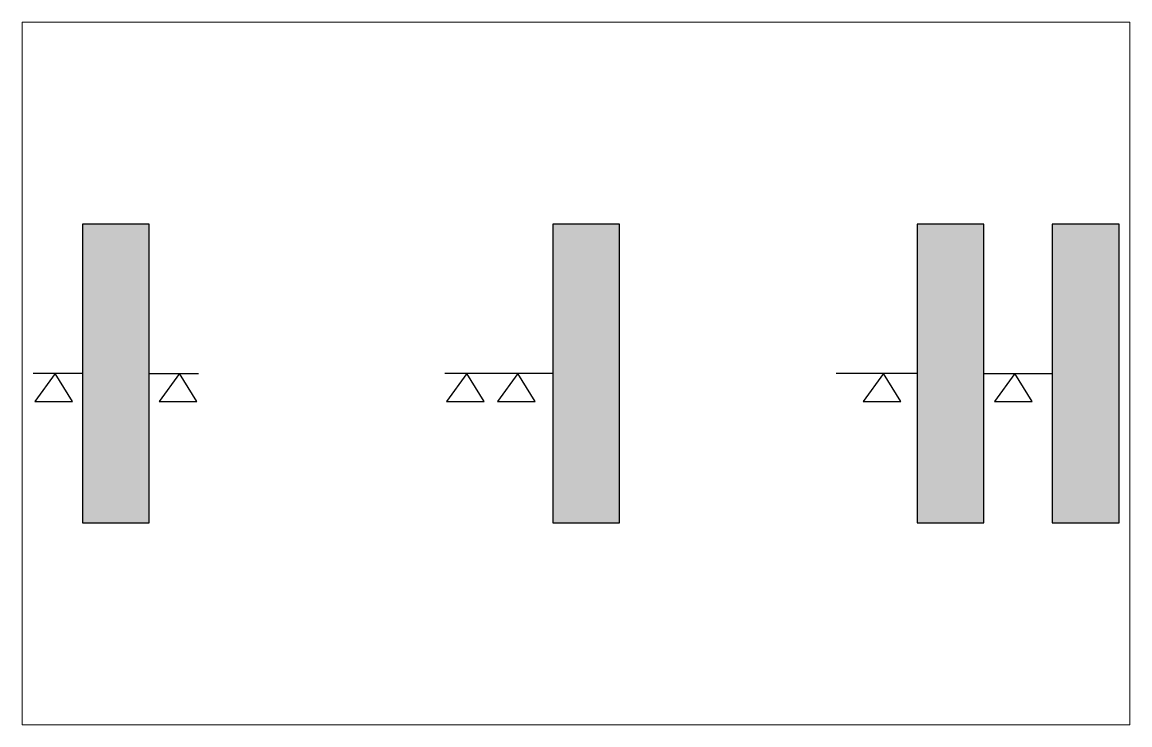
# Paper-space layout 'Sheet1' of a CAD drawing. Header units: millimetres. Extents: x 40 to 364, y 26 to 231.
# The model-space entities are those that its viewports show. They can reach past a viewport. Long polylines and large blocks are cut down to what shows.
import ezdxf

# ---------------------------------------------------------------- set-up
doc = ezdxf.new("R2010")
doc.units = ezdxf.units.MM

msp = doc.modelspace()

# ---------------------------------------------------------------- hatches: boundary and pattern name
h = msp.add_hatch(color=256)
h.set_gradient(color1=(255, 0, 0), color2=(255, 20, 20), one_color=1)
h.paths.add_polyline_path([(98.82, 231.59), (98.82, 186.83), (108.82, 186.83), (108.82, 231.59)])
h.paths.add_polyline_path([(169.34, 231.59), (169.34, 186.83), (179.34, 186.83), (179.34, 231.59)])
h.paths.add_polyline_path([(223.95, 231.59), (223.95, 186.83), (233.95, 186.83), (233.95, 231.59)])
h.paths.add_polyline_path([(244.22, 231.59), (244.22, 186.83), (254.22, 186.83), (254.22, 231.59)])

# ---------------------------------------------------------------- linework, layer by layer
for p, q in [((98.82, 209.21), (91.43, 209.21)), ((94.75, 209.21), (91.7, 204.99)), ((97.36, 204.99), (94.75, 209.21)), ((108.82, 209.21), (116.23, 209.21)), ((113.38, 209.21), (110.33, 204.99)), ((115.99, 204.99), (113.38, 209.21)), ((169.34, 209.21), (153.15, 209.21)), ((156.45, 209.21), (153.4, 204.99)), ((156.45, 209.21), (153.4, 204.99)), ((159.06, 204.99), (156.45, 209.21)), ((159.06, 204.99), (156.45, 209.21)), ((164.09, 209.21), (161.05, 204.99)), ((164.09, 209.21), (161.05, 204.99)), ((166.7, 204.99), (164.09, 209.21)), ((166.7, 204.99), (164.09, 209.21)), ((223.95, 209.21), (211.84, 209.21)), ((218.91, 209.21), (215.86, 204.99)), ((218.91, 209.21), (215.86, 204.99)), ((218.91, 209.21), (215.86, 204.99)), ((218.91, 209.21), (215.86, 204.99)), ((221.52, 204.99), (218.91, 209.21)), ((221.52, 204.99), (218.91, 209.21)), ((221.52, 204.99), (218.91, 209.21)), ((221.52, 204.99), (218.91, 209.21)), ((233.95, 209.21), (244.22, 209.21)), ((238.61, 209.21), (235.57, 204.99)), ((238.61, 209.21), (235.57, 204.99)), ((238.61, 209.21), (235.57, 204.99)), ((238.61, 209.21), (235.57, 204.99)), ((241.22, 204.99), (238.61, 209.21)), ((241.22, 204.99), (238.61, 209.21)), ((241.22, 204.99), (238.61, 209.21)), ((241.22, 204.99), (238.61, 209.21)), ((244.22, 209.21), (244.22, 209.21)), ((91.7, 204.99), (97.36, 204.99)), ((110.33, 204.99), (115.99, 204.99)), ((153.4, 204.99), (159.06, 204.99)), ((153.4, 204.99), (159.06, 204.99)), ((161.05, 204.99), (166.7, 204.99)), ((161.05, 204.99), (166.7, 204.99)), ((215.86, 204.99), (221.52, 204.99)), ((215.86, 204.99), (221.52, 204.99)), ((215.86, 204.99), (221.52, 204.99)), ((215.86, 204.99), (221.52, 204.99)), ((235.57, 204.99), (241.22, 204.99)), ((235.57, 204.99), (241.22, 204.99)), ((235.57, 204.99), (241.22, 204.99)), ((235.57, 204.99), (241.22, 204.99))]:
    msp.add_line(p, q)
for points in [[(98.82, 231.59), (98.82, 186.83), (108.82, 186.83), (108.82, 231.59)], [(169.34, 231.59), (169.34, 186.83), (179.34, 186.83), (179.34, 231.59)], [(169.34, 231.59), (169.34, 186.83), (179.34, 186.83), (179.34, 231.59)], [(223.95, 231.59), (223.95, 186.83), (233.95, 186.83), (233.95, 231.59)], [(223.95, 231.59), (223.95, 186.83), (233.95, 186.83), (233.95, 231.59)], [(223.95, 231.59), (223.95, 186.83), (233.95, 186.83), (233.95, 231.59)], [(223.95, 231.59), (223.95, 186.83), (233.95, 186.83), (233.95, 231.59)], [(244.22, 231.59), (244.22, 186.83), (254.22, 186.83), (254.22, 231.59)], [(244.22, 231.59), (244.22, 186.83), (254.22, 186.83), (254.22, 231.59)], [(244.22, 231.59), (244.22, 186.83), (254.22, 186.83), (254.22, 231.59)], [(244.22, 231.59), (244.22, 186.83), (254.22, 186.83), (254.22, 231.59)]]:
    msp.add_lwpolyline(points, close=True)

psp = doc.layouts.new('Sheet1')

# ---------------------------------------------------------------- viewports
at = {"layer": '0'}
psp.add_viewport(center=(202.5, 128.5), size=(324, 205.6), view_center_point=(172.82, 209.21), view_height=105.3674, dxfattribs=at)

doc.saveas('drawing.dxf')
